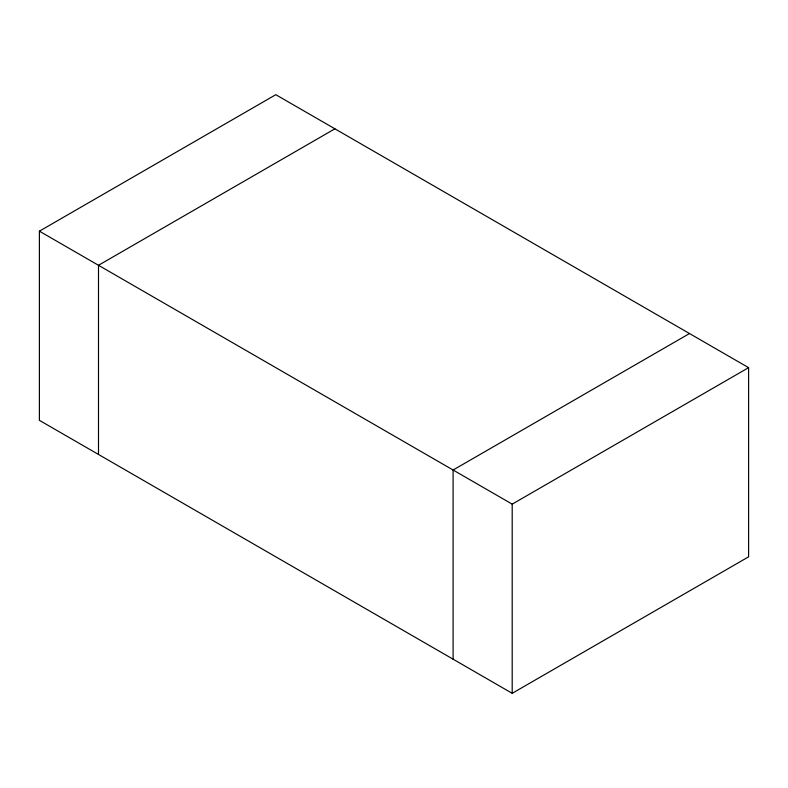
<?xml version="1.0" encoding="UTF-8"?>
<svg xmlns="http://www.w3.org/2000/svg" width="788" height="788" viewBox="0 0 788 788"><rect width="100%" height="100%" fill="white"/><g stroke="black" fill="none" stroke-linecap="round" stroke-linejoin="round"><path stroke-width="1.18" d="M39.4 231.17L275.8 94.688L748.6 367.661L748.6 556.83L512.2 693.312L39.4 420.339L39.4 231.17L512.2 504.143L748.6 367.661M334.9 128.808L98.5 265.29L98.5 454.459M689.5 333.541L453.1 470.022L453.1 659.192M512.2 504.143L512.2 693.312"/></g></svg>
